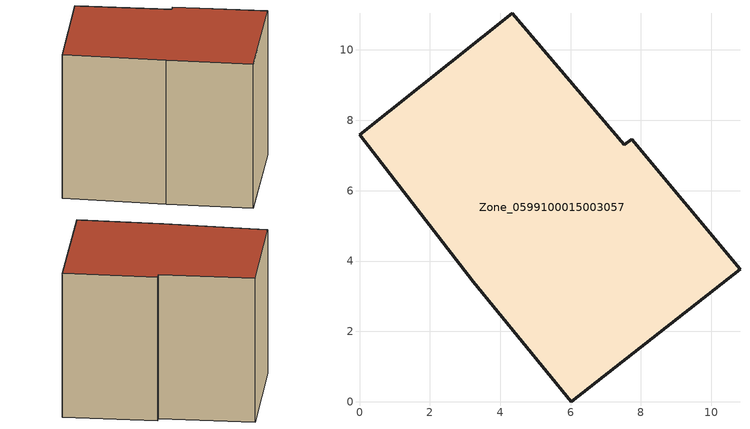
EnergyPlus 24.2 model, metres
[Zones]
Zone_0599100015003057
 floor ground (C_G): 3.23,3.41 0,7.59 4.34,11.04 7.53,7.3 7.74,7.47 10.82,3.76 6.01,0 z0.87
 wall outside (C_F): 7.53,7.3 4.34,11.04 0,7.59 3.23,3.41 6.01,0 10.82,3.76 7.74,7.47 7.53,7.3 z0.87:8.96
 roof outside (C_R): 10.82,3.76 7.74,7.47 7.53,7.3 4.34,11.04 0,7.59 3.23,3.41 6.01,0 z8.96
[BUILDING]
Pand.0599100015003057: North Axis=0; Terrain=City; Loads Convergence Tolerance Value=0.04; Temperature Convergence Tolerance Value=0.4; Solar Distribution=FullExterior; Maximum Number of Warmup Days=25; Minimum Number of Warmup Days=1
[Site:Location]
Rotterdam.The.Hague.AP_ZH_NLD Design_Conditions: Latitude=51.96; Longitude=4.45; Time Zone=1; Elevation=-4.5
[SITE:GROUNDTEMPERATURE:BUILDINGSURFACE]
18, 18, 18, 18, 18, 18, 18, 18, 18, 18, 18, 18
[MATERIAL] Thermal Absorptance=0.9; Solar Absorptance=0.7; Visible Absorptance=0.7
Name | Roughness | Thickness | Conductivity | Density | Specific Heat
G.TI.1975-1991 | MediumSmooth | 0.15 | 0.288461 | 540 | 1210
F.TI.1975-1991 | Rough | 0.3 | 0.230769 | 1920 | 840
R.TI.1975-1991 | MediumRough | 0.2 | 0.153846 | 1500 | 1000
[CONSTRUCTION]
C_G: G.TI.1975-1991
C_F: F.TI.1975-1991
C_R: R.TI.1975-1991
[ZONE]
Zone_0599100015003057: Type=1; Multiplier=1; Ceiling Height=Autocalculate; Volume=Autocalculate; Floor Area=autocalculate; Part of Total Floor Area=Yes
[ZONEINFILTRATION:DESIGNFLOWRATE]
Infil_Zone_0599100015003057: Zone or ZoneList or Space or SpaceList=Zone_0599100015003057; Schedule=AlwaysOn; Design Flow Rate Calculation Method=Flow/Area; Flow Rate per Floor Area=0.003; Constant Term Coefficient=1; Temperature Term Coefficient=0; Velocity Term Coefficient=0; Velocity Squared Term Coefficient=0
[HVACTEMPLATE:ZONE:IDEALLOADSAIRSYSTEM]
Zone_0599100015003057: Maximum Heating Supply Air Temperature=50; Minimum Cooling Supply Air Temperature=13; Maximum Heating Supply Air Humidity Ratio=0.0156; Minimum Cooling Supply Air Humidity Ratio=0.0077; Heating Limit=NoLimit; Cooling Limit=NoLimit; Dehumidification Control Type=ConstantSensibleHeatRatio; Cooling Sensible Heat Ratio=0.7; Dehumidification Setpoint=60; Humidification Control Type=None; Humidification Setpoint=30; Outdoor Air Method=None; Outdoor Air Flow Rate per Person=0.00944; Outdoor Air Flow Rate per Zone Floor Area=0; Outdoor Air Flow Rate per Zone=0; Demand Controlled Ventilation Type=None; Outdoor Air Economizer Type=NoEconomizer; Heat Recovery Type=None; Sensible Heat Recovery Effectiveness=0.7; Latent Heat Recovery Effectiveness=0.65
[ZONECONTROL:THERMOSTAT]
ThermostatControl_Zone_0599100015003057: Zone or ZoneList=Zone_0599100015003057; Control Type Schedule=DualSetpointControlType; Control 1=Thermostat_Zone_0599100015003057; Temperature Difference Between Cutout And Setpoint=0
[THERMOSTATSETPOINT:DUALSETPOINT]
Thermostat_Zone_0599100015003057: Heating Setpoint Temperature Schedule=HeatingSetpoint_Zone_0599100015003057; Cooling Setpoint Temperature Schedule=CoolingSetpoint_Zone_0599100015003057
[SCHEDULE:COMPACT]
HeatingSetpoint_Zone_0599100015003057: Through: 12/31, For: AllDays, Until: 24:00, 21
CoolingSetpoint_Zone_0599100015003057: Through: 12/31, For: AllDays, Until: 24:00, 24
DualSetpointControlType: Through: 12/31, For: AllDays, Until: 24:00, 4
AlwaysOn: Through: 12/31, For: AllDays, Until: 24:00, 1
